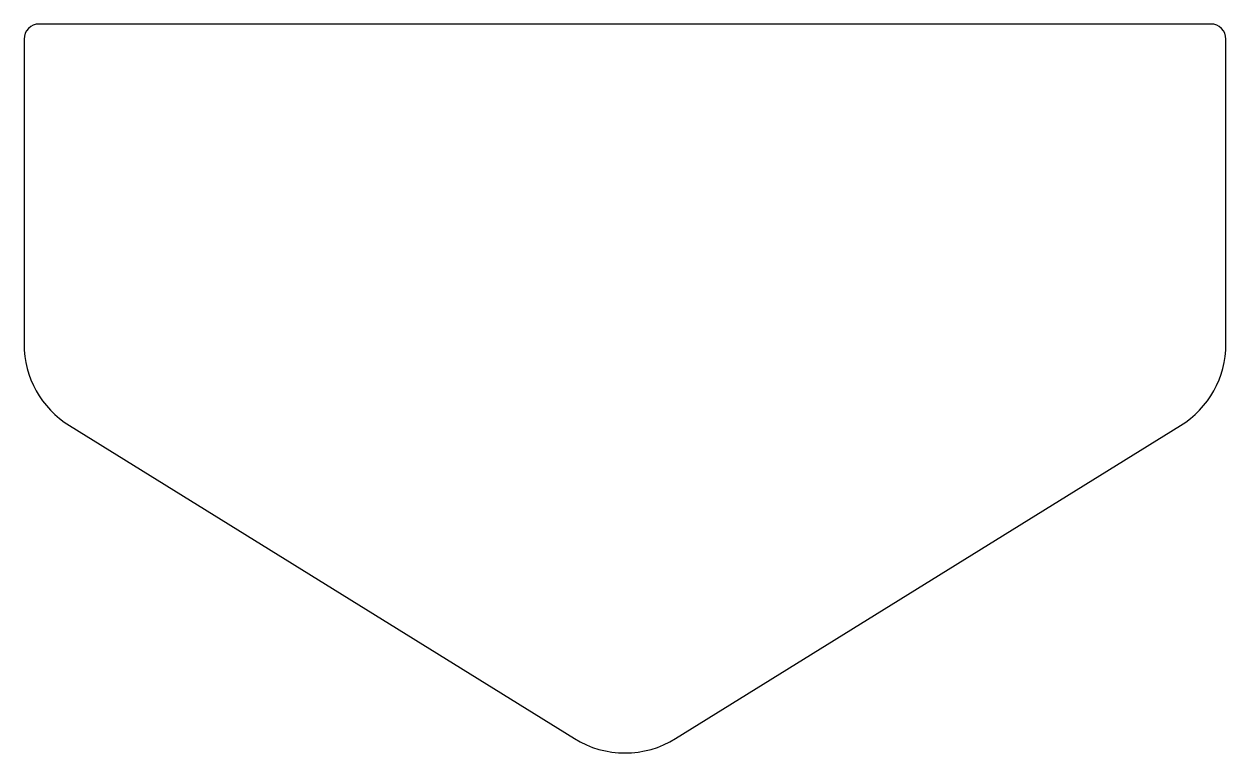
# Model space of a CAD drawing. Header units: millimetres. Extents: x -60 to 60, y 2 to 74.
import ezdxf

# ---------------------------------------------------------------- set-up
doc = ezdxf.new("R2010")
doc.units = ezdxf.units.MM
doc.layers.add('Sketch035', color=7, linetype='CONTINUOUS')

msp = doc.modelspace()

# ---------------------------------------------------------------- linework, layer by layer
at = {"layer": 'Sketch035'}
for p, q in [((58, 74.5), (-58, 74.5)), ((-59.5, 73), (-59.5, 42.7795)), ((59.5, 42.7795), (59.5, 73)), ((-55.0073, 34.7063), (-5.00734, 3.69413)), ((5.00734, 3.69413), (55.0073, 34.7063))]:
    msp.add_line(p, q, dxfattribs=at)
for centre, radius, start, end in [((-58, 73), 1.5, 90, -180), ((58, 73), 1.5, 0, 90), ((-50, 42.7795), 9.5, -180, -121.809), ((50, 42.7795), 9.5, -58.1911, 0), ((0, 11.7673), 9.5, -121.809, -58.1911)]:
    msp.add_arc(centre, radius, start, end, dxfattribs=at)

doc.saveas('drawing.dxf')
